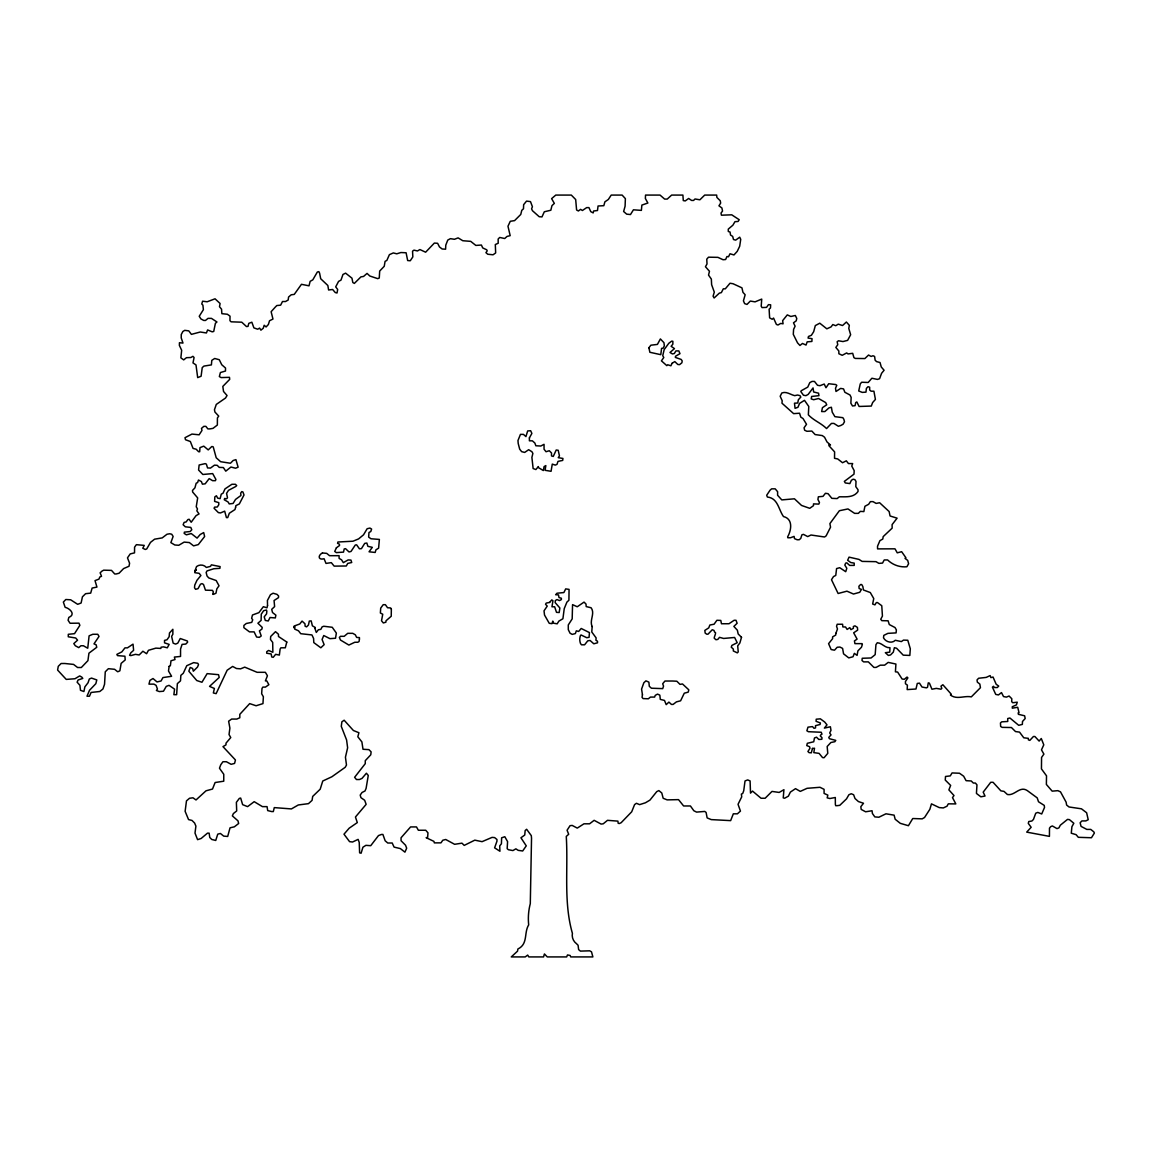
<?xml version="1.0" encoding="UTF-8"?>
<svg xmlns="http://www.w3.org/2000/svg" width="1152" height="1152" viewBox="0 0 1152 1152"><rect width="100%" height="100%" fill="white"/><g stroke="black" fill="none" stroke-linecap="round" stroke-linejoin="round"><path stroke-width="1.5" d="M169.128 666.374L168.509 671.026L171.59 676.296L162.936 677.563L161.064 680.99L157.032 681.941L153.014 678.528L149.918 680.4L148.968 684.144L153.936 684.13L156.096 685.368L157.45 689.069L156.398 690.466L159.293 691.574L163.469 691.229L166.262 686.376L169.042 685.339L174.571 689.155L173.866 694.685L176.63 694.685L177.365 683.626L180.49 680.861L180.864 675.346L183.283 673.272L186.768 665.698L193.694 662.616L197.827 663.307L198.518 664.675L197.482 667.08L193.32 671.213L192.643 668.462L190.224 667.426L188.827 671.213L196.762 680.53L201.946 682.258L207.144 673.632L218.534 674.683L219.226 677.434L209.549 686.39L214.387 688.464L213.35 692.957L216.115 693.648L227.16 670.219L232.661 666.446L236.462 668.506L240.581 668.851L244.714 667.138L257.112 672.307L265.363 672.307L267.437 675.749L265.406 680.904L266.774 680.904L268.862 684.691L265.435 687.11L262.858 687.096L261.994 688.478L261.662 693.778L263.376 696.773L262.958 703.613L256.104 705.758L249.682 703.613L239.803 714.341L239.803 717.768L236.794 719.064L231.638 719.064L228.629 721.21L229.896 728.093L229.032 734.544L230.746 737.554L225.994 743.17L225.994 744.883L222.97 746.626L235.44 759.974L234.576 763.43L231.12 764.309L226.382 761.731L222.941 761.731L220.766 764.755L219.47 768.226L223.762 774.274L223.747 781.2L215.107 782.525L212.501 789.048L206.006 790.805L196.013 799.963L192.989 797.803L189.533 798.25L186.48 800.87L185.126 811.325L188.554 819.59L192.024 820.454L194.616 823.061L195.898 826.114L195.005 833.098L197.582 839.65L201.139 838.483L207.475 833.155L209.131 833.155L209.779 837.475L211.752 839.462L215.741 840.456L217.757 834.134L220.406 833.472L223.718 836.122L227.693 836.453L230.04 827.813L234.346 826.819L238.651 823.493L237.989 820.858L232.373 815.89L233.381 813.571L236.693 810.936L236.376 802.339L239.342 798.394L240.667 798.062L242.64 804.658L247.594 806.63L254.189 801.677L262.44 806.63L267.048 806.63L267.71 810.59L271.67 811.57L273.312 811.57L274.291 807.61L291.413 808.92L298.296 804.974L308.477 803.65L312.062 800.366L312.696 796.421L320.198 789.192L322.762 781.013L331.891 776.765L345.197 767.304L346.478 765.029L345.442 757.21L347.63 747.778L346.594 739.973L341.28 726.35L341.885 721.814L344.146 720.216L353.405 730.512L358.92 732.73L357.826 736.762L361.886 741.917L363.01 749.275L368.899 749.635L371.117 751.853L370.771 754.79L365.256 760.694L365.27 763.646L354.614 777.312L356.458 779.53L359.424 779.53L362.002 778.406L366.408 773.237L368.266 775.454L366.091 788.4L364.997 790.992L362.045 792.475L360.202 795.082L360.95 797.674L364.651 800.266L366.149 804.355L355.45 817.013L357.307 822.586L349.171 828.202L343.987 834.192L349.574 841.651L352.541 842.011L358.099 839.376L359.222 842.371L359.626 852.84L361.109 853.214L362.938 847.21L365.904 845.338L370.728 845.698L378.475 835.589L381.427 834.466L382.91 834.451L385.157 840.787L387.763 843.019L392.198 843.005L394.085 847.109L400.378 848.592L404.928 852.149L406.67 848.189L405.533 845.208L401.069 840.744L401.054 837.763L410.587 826.934L416.491 826.92L418.363 830.261L425.736 830.246L427.968 832.838L427.637 837.302L426.168 837.691L433.944 841.392L434.333 842.875L440.971 842.861L442.786 840.24L445.723 839.491L454.622 844.301L461.966 843.163L464.213 845.395L474.811 840.154L482.054 841.666L492.062 837.389L494.626 837.59L496.958 839.506L496.958 841.205L494.611 847.829L499.925 851.242L499.723 845.899L501.422 843.768L501.638 837.792L504.821 836.726L507.586 841.622L507.168 848.664L508.435 849.73L512.899 850.565L515.88 848.851L518.213 850.349L522.677 850.982L526.262 845.856L520.934 837.778L524.75 835.013L525.154 830.549L526.637 829.282L531.302 835.646L531.533 838.195L530.294 903.643A59.414 59.414 0 0 0 528.682 924.883C523.742 932.832 528.336 943.978 517.882 949.003L517.522 951.163L511.272 956.923L525.211 956.923L527.702 955.08L528.782 956.923L543.571 956.923L544.421 953.942L547.286 956.923L566.654 956.923L567.49 954.95L570.154 955.469L570.744 956.923L592.877 956.923L591.494 951.826L589.723 950.818L580.406 951.106L578.621 949.579L578.074 945.245L576.533 943.718A10.498 10.498 0 0 1 572.4 933.307C563.414 902.16 568.282 868.723 566.266 836.424L568.685 834.278L567.072 830.246L570.038 825.682L572.184 825.422L577.267 828.101L583.963 823.81L589.594 823.81L594.13 820.325L601.085 824.069L603.23 823.81L607.493 820.325L617.904 821.131L618.178 823.277L619.243 823.536L621.115 822.744L631.699 811.8L634.579 804.614L636.422 803.29L639.619 804.629L645.451 802.771L649.93 800.122L656.741 791.64L658.858 790.589L661.781 792.979L663.163 798.278L667.152 799.877L678.528 799.632L683.611 805.968L690.422 805.968L693.835 810.734L696.571 812.102L704.75 811.426L706.104 812.448L707.141 817.906L711.245 819.605L730.642 820.627L733.334 813.816L737.41 813.816L740.448 811.094L738.043 804.298L741.73 796.838L741.37 794.131L742.723 793.454L743.731 790.747L745.027 780.926L747.72 779.918L750.096 780.941L750.514 793.123L752.515 791.078L761.054 798.25L765.144 798.25L771.984 791.41L779.155 792.432L783.922 789.696L783.245 797.89L784.613 798.235L788.357 796.176L790.402 792.086L795.514 788.659L800.28 791.395L807.077 788.314L819.994 787.291L824.069 789.336L824.098 793.426L827.842 795.125L827.165 797.846L829.886 798.523L835.315 797.501L835.358 804.326L835.704 805.68L837.058 805.68L839.779 805.334L846.533 798.854L848.88 794.765L851.242 793.742L853.632 794.75L855 798.509L858.413 801.562L863.51 803.261L860.832 806.674L861.192 809.41L865.613 811.786L872.05 810.749L872.41 813.485L874.814 816.898L878.875 817.229L885.96 813.802L894.11 815.155L895.162 819.245L900.288 823.334L908.424 825.71L912.744 818.525L922.205 818.856L924.552 817.488L929.851 809.309L931.464 803.866L939.269 807.595L943.315 807.926L946.987 806.227L948.298 803.837L955.829 803.909L952.502 797.63L953.986 795.542L948.888 789.883L950.645 785.419L945.245 780.048L945.518 776.477L950.285 775.901L952.042 772.934L959.486 773.237L963.662 776.218L966.082 780.682L971.237 780.97L973.325 783.043L975.398 783.043L976.968 784.872L976.435 793.426L980.856 796.81L985.032 796.032L983.203 792.13L990.734 782.294L993.067 782.294L1000.872 790.848L1003.997 791.381L1007.381 794.491C1014.739 796.075 1019.822 785.491 1027.325 790.618L1037.203 797.875L1038.514 801.763L1044.245 805.406L1044.518 807.48L1041.71 813.974L1037.808 812.419L1035.749 813.197L1033.445 819.446L1031.89 821.016L1028.779 821.534L1028.275 823.363L1031.155 827.28L1026.691 832.118L1049.429 836.366L1049.486 828.144L1050.682 826.675L1052.366 825.955L1056.989 828.619L1058.904 827.885L1060.33 825.206L1067.515 819.389L1069.445 819.634L1073.822 823.262L1071.922 826.661L1071.274 833.213L1076.112 834.667L1078.315 837.317L1091.448 837.749L1094.4 833.04L1093.781 831.83L1090.742 829.411L1086.826 829.411L1081.066 826.387L1080.13 822.744L1081.915 820.93L1085.818 820.915L1088.222 819.706L1086.624 812.75L1081.469 808.819L1069.042 806.976L1066.622 805.061L1066.118 802.181L1060.502 791.856L1057.867 790.661L1052.165 791.15L1046.376 784.44L1046.52 775.829L1041.451 768.888L1041.566 757.44L1043.899 754.114L1041.48 749.837L1043.784 744.84L1041.278 738.504L1039.133 741.082L1034.885 736.502L1033.43 736.502L1029.83 740.376L1028.362 739.814L1028.347 738.346L1023.782 737.798L1019.52 732.11L1015.502 731.563L1011.442 727.531L1002.125 727.358L1000.656 726.437L1000.454 722.952L1001.722 721.843L1007.741 721.469L1007.712 718.546L1009.901 717.998L1018.714 725.314L1022.357 724.392L1022.501 721.469L1025.194 718.531L1024.618 715.795L1018.426 714.326L1018.138 712.915L1019.045 712.728L1017.706 707.27L1012.306 708.192L1012.291 706.738L1016.41 704.909L1017.259 702.187L1012.781 702.734L1011.686 701.654L1011.816 698.746L1009.08 696.024L1006.402 697.118L1003.522 696.571L1001.491 692.597L998.453 694.944L995.746 694.411L992.419 687.168L993.499 686.261L994.406 687.528L997.286 687.528L998.712 686.074L996.178 684.274L993.038 677.045L990.878 677.592L990.144 675.605L986.198 677.405L978.638 678.254L977.026 679.925L977.342 682.142L979.834 684.072L980.453 687.686L971.309 696.888C964.354 695.39 956.779 699.998 950.429 695.016L951.25 694.181L942.869 684.749L940.968 686.146L941.818 688.363L941.011 689.198L936.331 688.378L931.939 689.227L929.39 683.122L928.282 682.848L927.518 687.298L926.424 687.859L922.018 687.038L919.498 683.15L917.294 683.438L915.984 689.011L907.171 689.587L907.402 685.138L905.458 683.741L905.443 681.523L907.877 677.894L907.042 677.059L904.32 679.291L902.102 679.018L897.638 672.077L895.421 671.818L895.91 664.042L888.178 662.386L884.621 665.165L880.214 665.179L876.096 667.411L873.893 667.411L868.334 661.867L863.64 661.882L861.984 660.499L862.243 658.267L871.07 657.979L875.174 654.653L875.938 644.674L877.291 642.744C882.058 642.902 884.966 648.173 889.978 647.712L889.747 652.133L885.355 652.694L888.394 655.459L890.597 654.898L893.318 652.133L894.384 647.698L896.587 648.259L903.24 655.157L909.835 655.43L910.31 648.792L907.776 640.253L903.485 640.109L901.354 641.578L895.32 640.282C891.806 643.838 885.658 641.938 883.512 637.848L883.786 635.386L887.933 633.355L896.098 632.894L896.357 629.87L895.032 627.552L889.286 624.542L888.106 620.798L881.798 620.654L880.747 619.243L882.432 616.075L881.77 605.722L877.478 602.568L876.341 602.568L874.93 604.872L872.654 604.022L873.749 598.565L870.293 592.546L863.438 589.982L862.848 586.541L861.696 584.539L860.573 584.539L858.874 586.267L859.162 588.557L861.451 589.406L859.766 592.286L853.502 594.029L846.936 591.178L838.109 593.496L831.499 579.73L833.486 576.576L835.762 575.424L836.582 568.57L839.722 567.706L845.712 571.694L846.821 568.267L844.819 565.128L845.669 563.126L846.806 562.838L849.658 565.402L854.208 565.402L854.194 563.112L850.781 562.55L847.642 560.275L849.053 557.136L858.989 559.411L862.128 561.398L876.01 561.672L878.861 563.371L882.547 563.083L884.218 559.958L887.602 559.944C892.714 564.912 899.827 567.475 906.898 566.755L908.611 563.731L907.69 560.39L905.026 558.389L905.89 557.712L901.642 551.707L897.25 552.83L895.003 548.827L877.565 548.885L877.536 546.206L879.926 540.634L882.778 539.064L883.195 536.616L892.152 528.149L892.109 524.606L897.106 518.17L890.05 515.981L889.142 511.56L879.624 502.747L876.11 503.41L873.029 501.638L870.394 501.638L868.651 504.288L864.922 506.275L863.856 511.589L860.328 511.373L858.355 513.36L854.611 513.36L847.973 508.939L839.376 510.725L829.886 523.613L830.549 527.17L826.128 535.867L824.573 536.99L811.022 535.018L807.682 536.587L803.448 534.37L801.893 534.816L800.77 538.402L799.2 539.741L797.198 539.755L794.52 538.646L794.088 536.4L790.517 537.754L787.838 537.768L787.622 536.875C791.41 530.208 793.253 518.933 783.49 516.557C778.522 509.659 778.018 498.125 767.362 497.03L766.699 495.259L770.083 490.162L771.638 488.837L775.195 488.837L777.614 491.717L777.6 495.259L781.79 499.91L794.448 498.802L801.533 505.44L809.726 508.32L813.499 505.656L813.499 503.885L818.813 504.101L819.475 502.546L817.92 499.45L818.366 496.8L823.003 496.354L825.437 493.272L828.086 493.704L831.845 498.341L837.144 498.571L839.333 496.8C846.058 496.728 853.603 497.779 858.024 491.515L858.024 489.758L855.806 486.677L856.008 481.406L854.899 479.65L853.142 479.203L851.386 480.298L849.859 483.595L845.251 482.933L844.358 481.392L853.992 474.163L854.194 470.664L851.76 466.07L852.653 463.565L848.448 463.565L846.331 460.829L842.544 462.73L837.691 458.928L834.523 458.309L834.61 451.872L828.878 445.651L829.066 444.614L830.491 445.032L827.006 441.936L824.544 437.213L822.283 435.571L815.112 434.563L811.843 431.064L806.918 431.28L804.658 430.258L804.053 427.795L806.515 424.296L803.03 418.55L800.784 417.11L799.56 413.222L793.627 413.64L781.978 403.2L782.194 400.752L780.178 396.259L781.819 392.99C786.384 391.104 790.445 394.675 794.693 395.654L797.558 395.035L800.006 395.654L800.813 397.08L798.365 399.73L797.746 402.998L794.477 403.2L795.067 408.312L797.933 407.29L799.574 403.402L804.485 400.334L808.776 406.469L808.358 414.85C813.73 420.566 821.016 423.043 826.56 428.558L831.456 423.418L833.904 423.418L838.397 426.283L840.845 425.462L843.077 424.224L844.488 421.762L843.869 419.299L842.846 417.672L834.898 416.664L832.234 412.157L831.398 407.261L828.965 407.88L824.89 411.552L821.635 411.566L822.442 407.678L826.718 404.813L825.696 402.581L818.554 398.506L813.672 399.73L811.224 398.909L811.627 396.461L818.957 395.654L818.554 393.206L813.658 391.982L813.053 387.922L808.157 394.43L805.925 395.654L803.477 395.237L800.827 391.579L801.23 390.758L807.754 387.101L809.798 382.637L812.03 381.427L814.478 381.427L817.531 385.286L819.965 385.69L824.213 384.048L825.984 387.749L828.72 383.731L835.805 384.552L836.784 385.358L835.502 388.238L835.992 391.464L840.658 388.411L843.552 388.901L844.862 392.27L850.018 395.021L851.155 397.426L850.867 403.243L852.509 405.979L855.072 405.662L855.706 402.595L856.829 401.947L859.104 406.469L871.286 406.066L872.654 402.523L875.419 399.442L873.907 391.19L871.099 391.19L869.688 390.01L869.645 387.187L868.018 386.712L866.405 388.368L865.973 392.141L862.243 392.386L858.715 390.974L860.27 383.904L861.653 382.248L868.19 382.478L871.877 378.245L877.478 379.411L879.566 378.706L881.582 373.306L884.088 370.253L881.266 366.97L880.042 362.52L876.542 361.598L875.117 360.187L874.613 356.443L872.971 355.752L871.128 356.443L868.55 355.046L864.878 358.56L855.317 358.43L853.934 357.653L852.696 353.318L848.03 353.923L846.662 352.944L842.213 355.306L838.872 353.736L838.829 350.971L835.848 347.443L837.763 344.693L837.144 341.755L838.483 340.776L842.976 341.554L847.627 340.373L850.651 334.714L848.794 328.464L849.326 325.339L846.374 322.027L842.544 325.526L838.253 324.158L835.747 325.714L832.81 324.547L831.096 326.88L826.834 328.824L819.778 323.194L815.328 325.57L813.672 331.718L811.382 335.29L808.459 336.485L808.085 338.083L812.03 338.674L811.886 341.453L807.178 341.856L806.04 345.053L802.483 343.469L799.949 345.47L797.544 342.878L793.282 334.325L793.598 329.357L795.11 326.189L793.498 322.819L796.219 320.832L796.766 318.456L795.341 315.49L790.848 316.483L787.291 314.899L782.64 320.645L783.086 323.813L780.71 323.424L777.974 325.008L776.39 324.418L773.554 318.067L772.2 319.262L769.622 317.88L769.118 309.168L770.486 307.973L770.645 304.819L768.485 304.618L766.541 307.382L762.019 307.584L761.213 306.202L761.731 299.088L755.064 301.853L750.326 301.061L747 304.416L744.638 303.624L743.429 300.859L745.157 294.739L742.968 292.363L741.946 287.842L733.032 283.738L730.008 283.234L725.314 288.821L723.312 288.821L721.354 292.622L719.338 293.141L714.125 297.979L713.088 296.208L714.298 292.133L711.619 284.674L711.346 279.072L708.538 275.098L709.474 271.296L705.47 266.731L707.011 263.938L706.766 259.171L708.509 257.184L717.926 257.357L723.067 259.733L725.616 259.531L726.941 256.55L728.51 256.738L730.022 253.771L733.968 254.952L737.222 251.381L739.685 246.24L740.722 239.342L739.714 237.182L735.667 240.134L733.507 239.544L732.672 236.39L730.512 235.022L730.066 232.07L728.309 231.48L728.266 229.118L732.888 225.202L734.962 221.674L738.072 221.472L739.21 219.715L731.736 214.819L721.426 215.194L721.008 213.048L722.534 211.09L721.901 207.965L718.949 205.819L720.662 203.083L720.245 200.75L716.89 197.424L716.659 195.077L704.707 195.077L699.898 199.8L695.002 198.979L693.562 200.448L691.603 200.434L688.637 198.475L685.253 200.923L683.294 200.592L682.891 195.077L671.645 195.077L667.253 199.08L664.632 199.08L660.038 195.077L645.538 195.077L645.365 198.49L647.87 203.026L641.88 205.085L641.376 210.384L633.442 209.808L630.475 214.546L626.688 214.157L623.635 211.507L625.09 206.194L625.378 198.634L622.123 195.077L611.222 195.077L608.357 199.454L604.886 201.845L603.821 205.69L598.061 206.006L597.485 210.514L593.64 210.989L593.179 212.918L590.76 211.637L588.946 207.605L586.699 207.605L582.394 210.499L580.608 209.362L578.376 210.974L576.59 209.995L575.683 199.541L571.32 195.077L555.782 195.077L551.621 198.634L554.342 203.4L551.966 205.632L550.829 210.24L544.32 211.766L541.973 216.907L539.208 216.72L532.454 210.701L531.576 208.814L532.426 206.755L530.496 201.614L526.536 201.096L523.642 204.667L523.483 208.786L521.784 210.326L520.762 214.445L514.584 220.622L510.278 221.285L507.974 226.238L510.178 235.656L507.038 236.434L504.706 238.522L499.709 237.456L498.154 239.026L498.197 243.23L495.317 244.541L495.662 252.95L493.042 254.779L487.786 254.246L485.928 252.677L487.224 250.834L486.691 249.782L482.731 247.925L481.406 245.045L475.834 245.419L470.722 241.358L462.802 240.725L458.107 237.874L454.464 239.285L450.403 238.666L447.768 240.077L445.781 245.146L445.594 249.206L442.138 248.99L439.474 246.946L437.616 243.288L434.362 243.072L425.635 252.202L419.904 249.552L417.456 250.963L413.971 250.142L412.546 251.165L412.834 256.896L410.27 260.77L407.664 260.539L406.094 252.763L400.896 252.533L396.778 253.814L393.307 252.936L389.405 254.65L386.827 260.467L385.085 261.331L384.235 266.299L379.685 271.066L379.267 278.006L377.741 278.654L369.878 276.034L367.042 273.413L363.542 276.451L360.922 276.883L354.355 283.406L352.829 282.528L351.95 278.165L345.614 273.154L342.979 274.45L340.992 280.109L338.573 281.405L335.707 286.862L337.68 289.498L337.018 292.997L335.261 292.55L332.626 289.483L328.594 289.987L327.845 285.494L320.702 278.741L319.594 273.139L318.845 271.642L317.333 272.016L312.797 279.85L310.147 281.333L309.01 285.826L301.464 284.314L294.25 294.408L291.226 294.782L288.576 297.029L288.187 300.024L285.523 301.522L282.499 301.522L280.627 305.179L276.84 305.539L275.515 306.85L271.123 311.717L272.966 319.046L269.539 320.746L268.373 324.504L266.083 326.952L264.182 325.253L263.218 328.277L260.914 330.163L259.603 328.09L257.688 329.213L253.901 327.888L251.856 322.214L248.803 323.352L248.011 326.376L246.485 326.563L241.762 322.2L231.091 321.811L229.954 320.674L230.026 316.152L227.376 314.251L221.861 313.675L221.544 309.154L219.485 306.706L220.104 303.509L215.035 298.8L207.158 301.781L202.579 301.205L201.773 304.013L202.896 305.15L203.386 309.672L199.238 316.282L200.923 318.931L203.76 320.443L205.488 320.458L208.008 318.37L211.464 318.384L216.95 321.984L215.395 323.309L213.725 331.445L212.198 331.834L207.619 329.933L206.424 332.971L200.29 332.006L191.405 334.368L188.755 330.854L184.723 330.35L182.851 331.517L181.267 334.526L181.21 337.867L182.981 343.066L179.438 342.734L179.381 345.413L181.67 350.28L180.864 357.869L183.701 359.885L186.451 357.682L190.872 357.509L192.917 356.328L194.083 357.509L192.989 362.909L195.998 364.925L197.683 377.611L201.096 376.243L202.234 367.618L203.947 366.091L211.406 364.896L211.795 360.346L214.69 358.488L219.269 359.712L221.746 364.738L225.518 368.021L225.49 371.03L220.406 372.542L219.355 376.574L221.126 377.582L229.478 377.338L229.709 379.354L222.811 386.424L223.531 391.478L227.045 395.525L225.49 398.059L216.288 404.424L214.459 409.752L214.934 412.042L218.722 416.117L217.426 417.902L217.354 425.03L212.99 428.371L209.923 428.89L207.878 428.904L205.862 426.355L203.818 426.355L201.499 428.4L201.989 430.445L199.123 434.808L191.966 434.074L185.011 437.688L185.486 439.733L190.339 441.504L193.061 448.43L196.128 449.194L198.662 451.742L199.685 451.742L199.987 447.624L203.774 446.141L208.21 449.899L211.838 446.486L213.206 446.818L216.216 457.776L220.651 461.707L230.429 463.248L233.179 460.498L235.915 459.634L238.118 467.179L235.555 468.216L230.933 467.021L225.763 471.154L223.373 467.554L219.254 467.381L217.195 465.322L214.459 465.163L210.47 468.086L207.547 467.928L206.381 464.141L205.171 463.622L199.138 465.019L198.576 470.016L202.838 474.48L212.674 473.602L215.914 479.462L215.381 480.672L212.63 480.686L209.189 478.613L205.186 483.826L202.406 484.171L201.398 481.579L198.475 480.038L197.582 482.63L196.2 483.149L194.933 487.843L192.485 490.464L192.643 492.019L197.669 497.894L196.243 506.75L197.482 508.939L196.848 510.811L199.037 513.936L196.056 515.65L191.174 522.245L189.144 519.264L187.891 519.581L186.149 521.928L184.104 522.403L183.139 524.765L185.328 526.81L190.829 527.429L191.765 529.776L190.181 531.518L184.363 532.152L184.19 533.419L186.394 534.83L191.275 533.563L197.078 538.114L200.232 534.485L203.688 532.584L204.624 536.53L198.317 544.594L193.594 545.875L189.346 542.563L184.147 542.102L178.762 545.285L174.802 544.982L170.87 542.621L173.131 536.443L171.734 534.24L169.69 533.765L166.997 534.24L162.216 537.898L154.598 539.179L150.509 542.376L146.722 548.942L145.296 549.475L142.79 548.237L144.245 545.386L136.382 544.666L134.582 547.157L134.525 552.859L130.219 553.925L127.483 557.842L129.586 563.213L129.024 566.251L123.595 568.584L119.045 573.25L116.15 573.97L114.71 573.97L111.514 570.384L103.666 570.168L101.966 571.133L100.138 572.803L101.52 576.302L99.821 576.994L98.971 579.096L95.011 580.622L96.941 587.074L92.131 588.067L90.677 593.122L85.594 593.698L82.44 596.808L81.101 603.029L77.674 604.31L70.632 599.789L65.808 599.515L63.36 602.064L65.131 607.32C69.869 608.386 76.061 614.506 68.832 617.414L68.083 620.266L70.042 623.261L78.97 623.16L79.877 625.32L74.52 633.672L68.299 634.306L68.27 636.782L75.715 638.006L77.558 640.181L73.8 643.594L75.326 645.754L78.725 647.611L80.928 645.754L83.405 645.754L87.739 648.23L89.093 635.832L92.822 634.277L97.79 634.277L99.014 636.437L93.989 643.882L96.149 644.803L96.754 647.28L88.934 653.184L87.926 660.643L81.331 667.512L77.587 667.512L73.57 664.416L64.858 663.494L61.114 663.509L58.277 666.317L57.6 670.061L66.24 679.406L74.981 678.744L79.69 675.922L81.864 677.174L82.786 678.413L78.091 679.997L77.126 682.186L79.906 685.296L80.482 690.293L83.909 691.531L84.888 686.837L88.042 682.776L89.323 679.018L91.512 678.082L96.797 679.939L95.832 683.683L89.539 690.264L86.99 696.226L89.482 696.211L91.08 692.453L99.821 691.488L102.946 688.968L104.544 684.274L105.264 671.803L108.389 668.693L114.595 669.298L117.691 671.774L119.866 670.838L121.147 663.379L125.208 659.952L124.92 656.222L117.475 655.618L116.87 654.379L121.838 651.888L124.963 647.856L127.44 647.856L133.027 644.141L133.618 650.318L130.824 652.81L129.571 655.286L130.81 655.603L135.461 654.35L139.162 654.97L142.891 651.24L146.592 653.717L148.464 650.304L155.88 648.13L160.819 648.432L161.136 647.194L163.598 646.877L167.299 647.798L169.157 644.4L164.534 642.859L164.534 640.397L166.997 639.778L169.157 636.682L169.474 632.995L172.858 629.294L172.858 634.219L171.619 636.379L173.16 643.162L175.622 644.083L177.782 643.162L180.245 638.525L187.315 640.987L187.632 642.211L185.789 644.069L182.088 644.386L180.547 649.022L180.547 656.438L174.384 657.072L175.003 659.549L170.986 660.787L170.366 665.755L169.128 666.374M267.538 605.606L266.976 607.81L263.362 606.701L258.898 612.648L252.475 614.995L251.626 618.336L252.734 619.733L251.755 622.368L246.283 623.491L243.893 625.435L243.878 627.682L249.466 631.872L254.102 631.872L256.608 637.056L259.402 637.33L261.23 635.918L259.416 630.893L261.936 629.064L262.224 627.394L257.904 623.218L261.115 620.424L261.274 614.174L263.635 610.718L266.429 610.027L266.846 611.136L266.558 613.901L264.197 616.824L265.306 620.438L268.229 620.986L270.043 617.515L275.328 617.933L275.875 615.168L272.534 612.533L271.699 609.35L274.622 606.586L274.061 600.523L278.482 597.643L278.611 595.987L276.955 594.346L273.082 593.222L270.446 594.734L267.408 600.494L267.538 605.606M286.79 642.038L285.307 647.798L280.858 647.813L280.109 649.109L279.36 655.07L275.645 654.336L273.226 657.317L271.728 656.957L271.181 653.962L266.717 653.227L266.717 651.73L268.589 650.434L272.866 652.291L272.693 642.427L270.475 639.461L270.677 636.494L275.501 631.67L278.467 634.262L278.467 636.494L286.79 642.038M529.402 437.861L529.402 440.813L532.382 440.827L534.859 443.045L535.853 445.766L540.821 446.026L544.046 444.312L544.061 449.251L546.048 451.728L549.274 450.734L551.506 452.966L551.52 455.933L553.262 456.437L556.214 450.014L558.202 450.274L559.454 455.947L558.23 457.675L562.939 458.438L562.694 460.411L557.986 461.39L557.006 464.371L555.264 465.106L552.283 464.112L551.059 471.298L545.083 470.304L545.832 465.595L544.09 466.574L543.341 470.549L538.358 467.568L538.358 466.574L535.882 469.541L533.131 468.547L531.893 457.387L532.886 453.427L531.893 451.685L528.653 449.712L524.678 452.419L521.683 451.67L519.696 449.194L518.213 443.506L517.968 440.539L520.459 434.376L523.44 434.39L525.931 436.608L527.659 430.949L530.64 430.718L531.878 433.426L529.402 437.861M549.59 602.424L546.221 603.086L545.558 604.267L547.229 606.11L544.018 610.834L544.522 615.038L549.245 623.318L551.938 623.65L552.787 621.115L553.291 623.146L557.179 623.822L558.864 621.115L562.91 618.754L564.235 608.645L566.914 602.107L568.915 600.264L569.059 589.392L565.704 588.888L563.875 592.56L556.992 593.222L555.653 594.72L558.504 594.893L559.008 597.571L561.37 598.248L561.37 599.587L559.512 600.581L556.992 599.573L555.322 600.581L555.149 602.597L559.858 607.968L559.195 612.518L556.502 612.346L554.645 606.787L551.952 606.787L552.96 600.754L551.779 599.904L549.59 602.424M648.893 347.746L649.872 352.282L660.787 354.672L661.579 348.379L663.163 348.178L664.344 345.816L663.941 342.677L660.384 338.933L657.418 344.419L650.88 345.197L648.893 347.746M194.789 570.931L194.789 572.674L199.152 573.336L200.894 575.51L196.949 580.32L194.746 585.13L194.515 587.765L195.61 589.306L198.029 588.643L200.448 584.251L201.974 583.603L203.501 584.467L205.474 590.17L212.472 590.371L213.35 591.912L212.688 594.317L213.566 594.317L215.971 593.222L216.85 588.845L219.024 585.778L216.187 580.536L208.757 577.915L207.014 575.957L206.15 572.458L207.014 570.931L213.782 568.757L219.888 568.325L220.104 566.582L211.392 564.84L210.514 566.366L206.366 567.446C203.976 564.552 199.454 564.293 196.546 566.568L195.005 570.715L196.315 569.837L194.789 570.931M314.87 628.315L316.296 632.448L318.384 629.755L320.861 629.352L322.114 626.875L323.77 626.256L332.237 627.278L336.355 633.067L335.534 638.237L329.947 638.654L323.755 635.544L322.085 639.49L324.144 644.659L320.832 647.784L313.79 642.6L313.589 638.453L311.947 634.939L300.744 633.701L298.483 630.792L294.754 629.136L294.768 626.659L293.731 627.696L294.149 626.04L299.765 623.981L302.054 621.086L304.949 623.765L305.136 626.242L306.59 626.861L308.462 625.003L309.298 621.086L311.17 620.885L312.394 625.838L315.288 627.494L314.87 628.315M336.398 547.805L339.552 545.486L339.394 544.162L337.565 543.341L337.91 542.016L352.987 541.21L358.603 538.906L363.542 534.802L367.142 528.725L369.95 528.077L371.592 529.07L370.786 531.533L368.971 532.512L368.654 537.106L370.973 538.762L379.382 539.424L378.605 548.165L375.97 549.806L375.163 552.456L369.043 551.794L372.326 547.33L367.862 546.336L366.869 543.038L364.723 543.37L361.426 548.654L359.438 548.813L356.63 544.838L355.306 545.011L351 551.462L349.013 551.952L345.528 548.64L344.203 548.971L343.526 552.11L336.384 552.614L334.728 551.448L336.398 547.805M235.642 507.139L234.979 509.544L229.334 513.245L227.707 517.594L226.426 517.594L224.683 511.157L220.493 512.942L218.405 512.626L214.085 508.277L214.574 507.154L217.31 506.995L218.779 504.749L218.794 502.661L214.618 501.379L214.819 496.886L216.432 495.763L217.699 498.168L220.118 498.643L221.27 494.165L223.042 493.214L224.986 488.909L231.898 484.286L235.411 484.286L236.693 485.568L235.728 486.518L228.514 490.334L226.57 493.373L227.506 497.851L226.541 498.802L224.611 498.485L224.28 499.766L228.125 502.013L229.234 503.928L233.093 503.453L235.512 499.45L240.97 495.446L240.653 493.214L241.776 491.616L242.899 491.933L244.008 494.971L239.342 503.928L235.8 505.685L235.642 507.139M322.43 552.96L326.707 553.363L329.53 555.682L339.091 555.682L339.091 558.389L341.539 559.8L343.339 562.637L348.106 559.944L350.942 560.074L351.72 562.507L347.731 563.414L346.306 565.992L334.152 566.122L331.315 562.637L326.002 563.414L324.086 558.763C318.11 560.477 317.678 555.293 322.43 552.96M391.349 609.019L391.234 616.248L386.021 620.77L385.862 622.21L383.328 622.944L381.514 620.77L382.738 614.246L380.376 612.979L380.707 608.112L383.213 604.685L385.373 604.685L387.562 607.752L390.614 607.939L391.349 609.019M812.448 748.44L811.339 752.832L809.064 752.645L807.926 751.507L809.986 748.253L809.597 746.726L806.76 745.589L807.322 743.299L813.73 741.773L814.464 737.957L816.538 737.194L818.813 739.469L821.837 739.282L822.01 737.755L820.296 735.869A2.549 2.549 0 0 1 821.981 734.155L821.218 732.254L808.387 731.707L806.875 730.771L807.984 727.157L812.506 726.595L814.032 728.294L815.53 727.906L815.515 725.645L820.037 724.493L820.397 722.981L816.062 721.296L816.235 719.208L820.368 718.834L824.717 722.045L826.992 724.867L824.386 728.093L830.39 726.754L830.981 730.354L829.685 733.003L831.024 734.89L828.792 737.366L829.368 738.691L835.776 740.39L834.854 741.715L830.909 742.493L827.165 746.496L827.784 753.35L824.04 757.757L822.528 757.57L819.101 753.379L813.802 752.63L814.522 748.238L812.448 748.44M592.142 626.515L591.782 632.002L596.117 637.891L595.93 640.253L597.499 641.232L597.514 642.802L593.798 643.795L590.069 640.454L587.722 640.858L584.597 644.803L581.458 644.803L580.478 643.421A11.477 11.477 0 0 1 580.45 635.558L581.04 634.968L586.728 637.704L589.075 637.315L589.435 632.592L581.213 628.474L578.678 631.426L576.331 630.835L575.352 633.586L572.213 634.378L570.053 633.211L568.296 629.669L568.282 624.96L572.184 618.883L572.558 604.627L577.238 606.773L584.05 602.107L585.994 604.051L586.21 606.586L591.077 607.752C595.411 613.483 589.147 620.294 592.142 626.515M672.048 363.326L670.896 365.789L667.699 364.766L666.821 365.645L661.435 360.85L663.768 357.523L662.746 355.651L664.186 349.589L668.808 343.282L671.702 341.136L672.854 341.28L672.854 344.16L671.126 346.306L674.467 348.61L669.989 352.483L672.451 353.938L674.338 353.506L675.922 350.914L678.816 350.928L679.982 353.664L675.504 356.256L675.36 357.408L681.163 359.438L682.186 360.878L681.898 362.765L679.594 364.637L677.851 364.493L674.798 361.598L672.048 363.326M741.514 637.301L739.858 643.003L737.698 645.869L738.23 651.917L737.309 652.867L733.349 650.966L733.334 649.066L731.261 647.165L731.88 645.408L737.194 642.701L734.616 637.474L723.629 638.453L719.525 637.344L717.811 639.403L715.925 639.734L714.182 638.15C714.182 636.437 716.99 632.045 714.614 632.131L713.966 630.389L712.238 629.755L708.005 634.19L706.752 634.19L705.168 633.096L704.837 630.403L708.754 627.869L709.848 625.018L714.082 624.226L716.89 620.28L720.806 620.438L721.454 623.75L728.986 623.736L734.126 620.28L735.998 620.28L737.122 623.261L733.867 626.414L737.366 630.202L738.187 633.989L741.514 637.301M835.934 633.254L835.733 635.069L832.594 636.869L832.608 638.669L828.59 643.651L831.125 649.526L834.509 650.203L837.187 647.266L839.88 647.035L842.602 648.389L843.552 653.832L848.765 657.893L853.027 656.755L854.352 653.357L857.074 655.402L857.909 650.866L861.466 647.251L862.33 644.53L862.099 643.637L854.914 643.637L854.424 640.93L857.102 639.115L853.661 632.808L857.664 630.115L857.419 627.408L854.928 625.838L853.373 626.515L853.387 628.315L850.939 629.654L849.802 627.638L847.123 629.424L845.525 626.962L842.846 626.947L842.587 624.254L837.202 624.254L836.554 626.27L837.475 628.978L835.934 633.254M359.438 639.086L359.078 641.506L357.782 642.254L354.816 642.254L348.869 645.062L340.488 640.037L339.365 637.43L340.488 636.307L344.203 636.307L347.731 633.326L352.742 633.326L355.334 634.81L356.645 637.416L359.438 637.603L359.438 639.086M642.456 694.786L642.038 697.32L643.104 698.587L648.346 698.789L650.434 697.09L654.624 697.075L655.243 695.376L657.533 694.109L659.837 695.16L660.298 699.379L664.488 700.43L666.202 704.65L668.909 702.101L671.443 704.419L673.114 704.419L676.426 701.87L680.602 700.805L684.274 693.202L688.219 692.136L688.81 689.832L682.488 683.957L679.997 684.374L676.843 681.235L672.667 681.019L664.949 681.034L662.674 683.77L663.538 686.088L662.717 688.622L651.413 688.219L649.31 686.318L648.864 682.114L645.926 680.861L643.853 682.747L641.578 689.083L642.456 694.786"/></g></svg>
